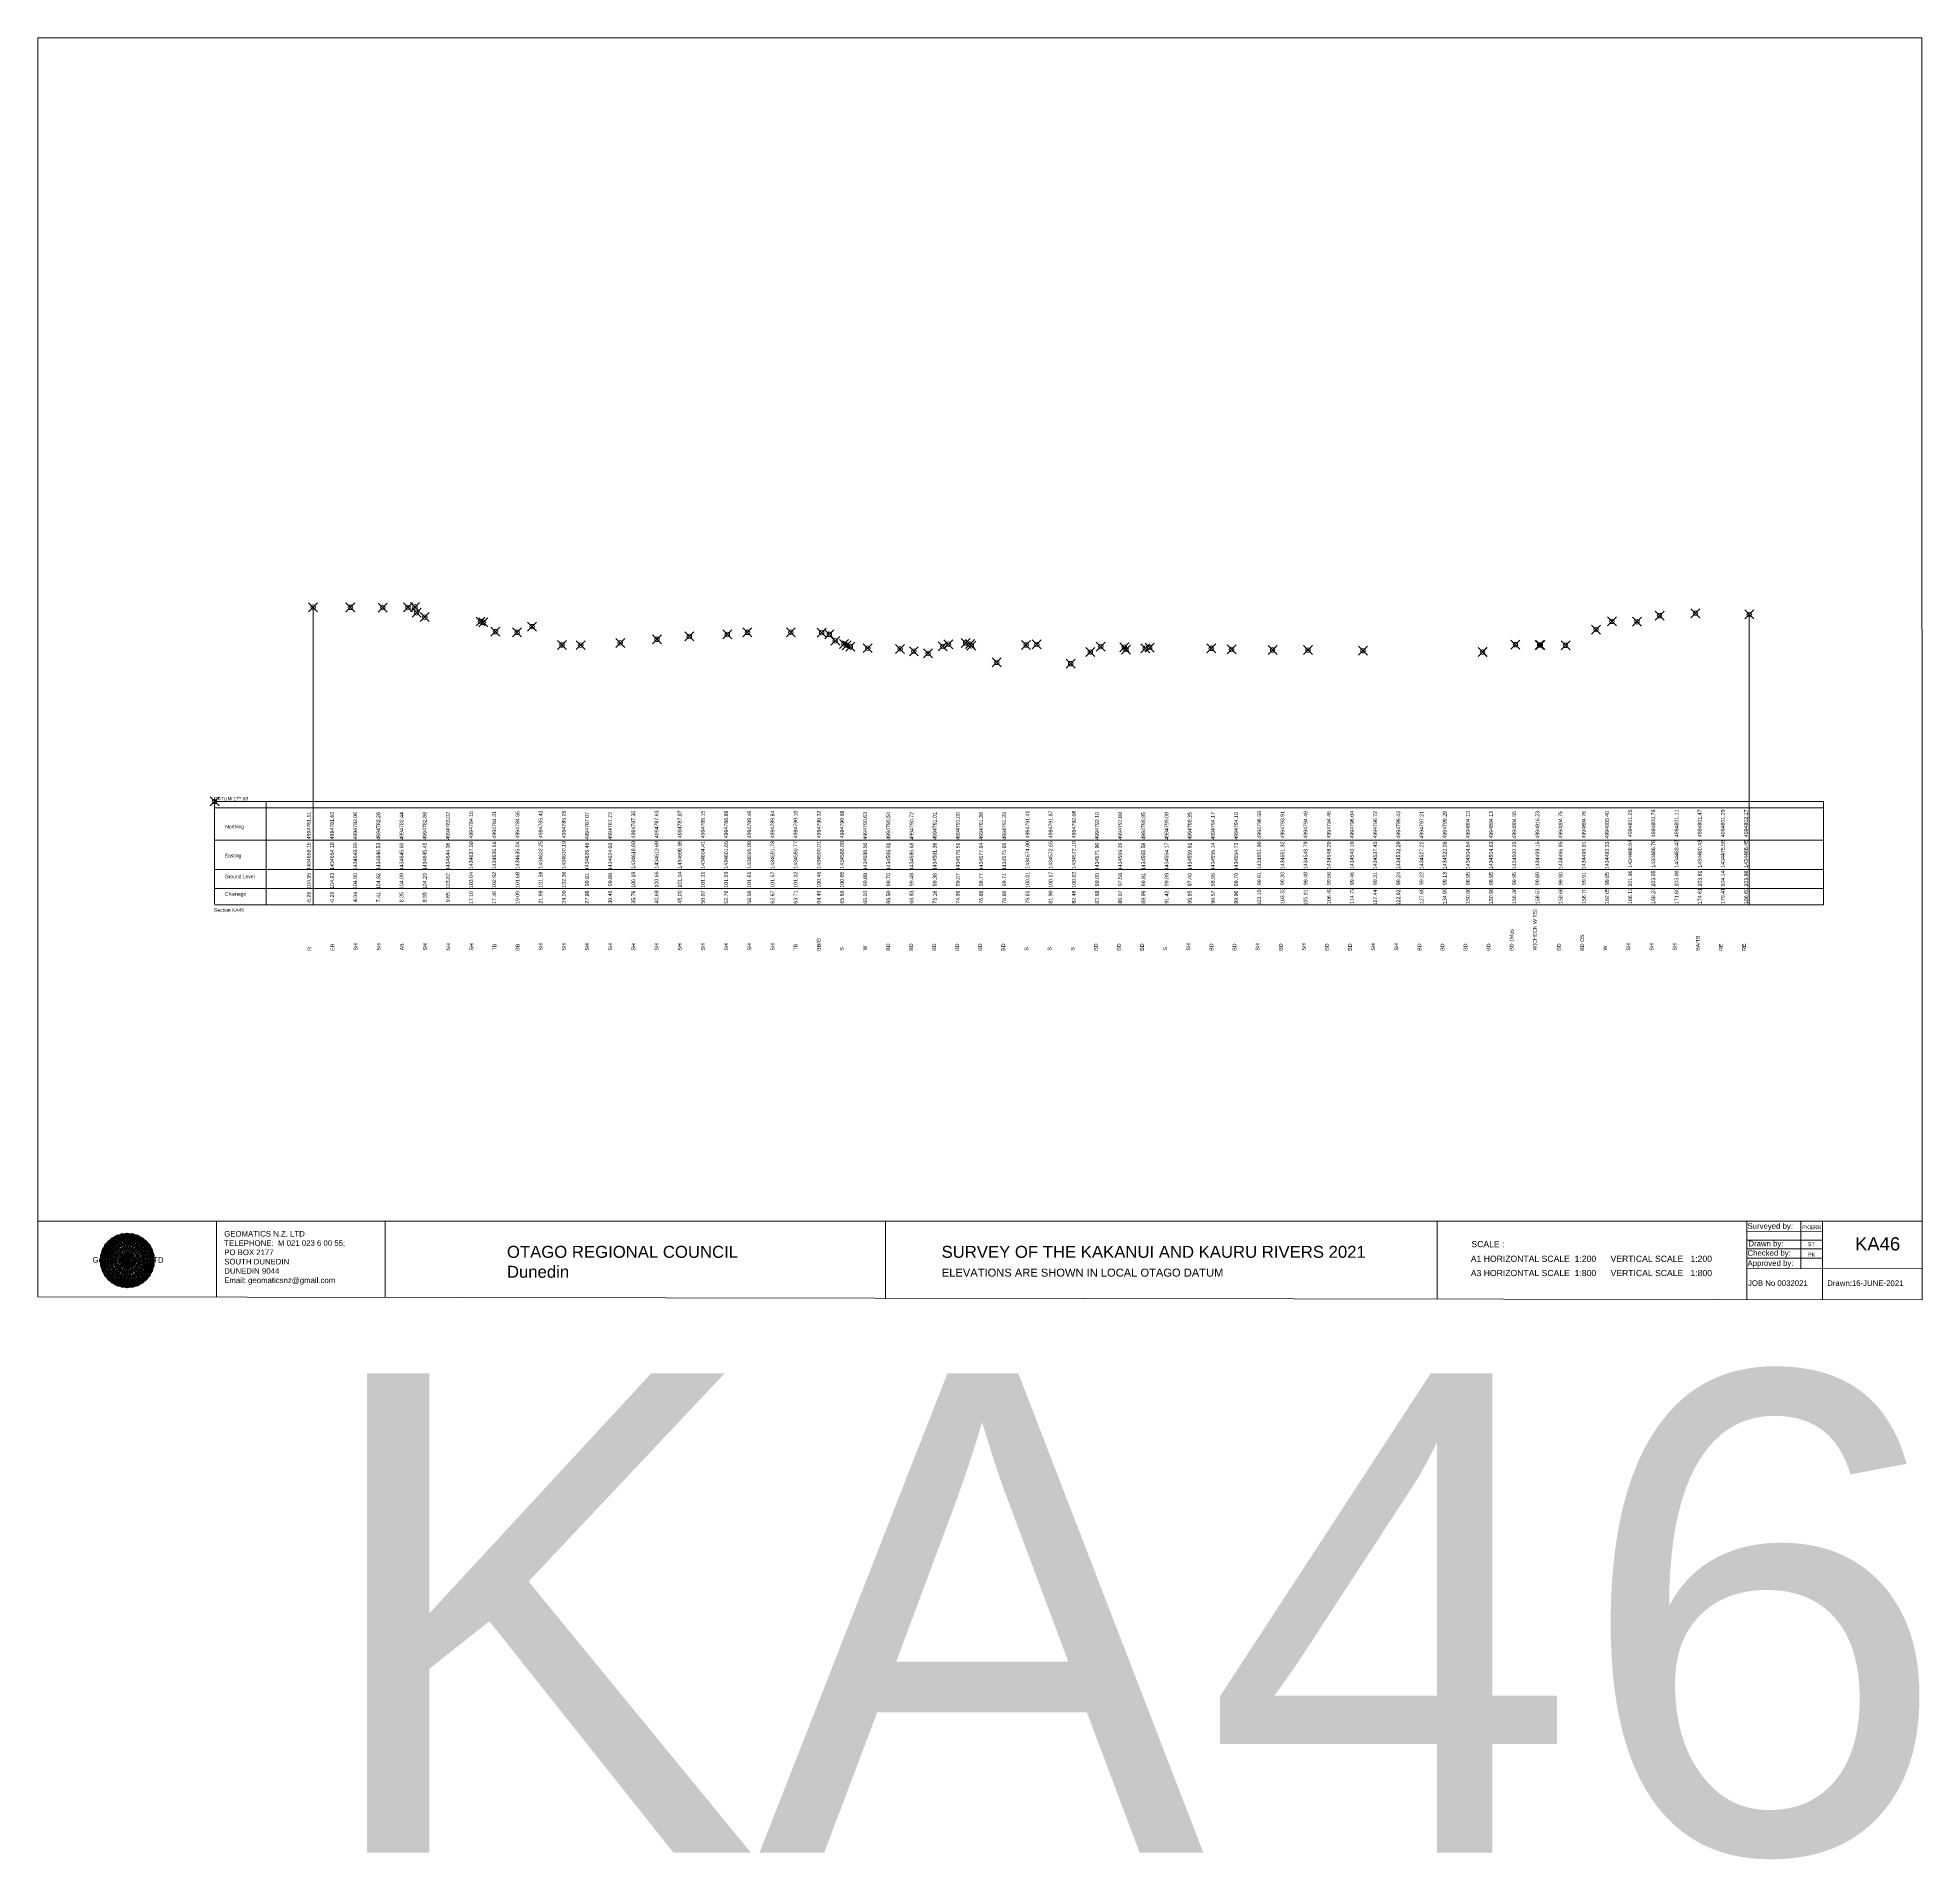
# Model space of a CAD drawing. Header units: millimetres. Extents: x -4102225 to 9709717, y -15023097 to 2258209.
# Drawn here: x 9457940 to 9709717, y -62299 to 181022 of the extents above; entities that cross this region are included whole.
import ezdxf

# ---------------------------------------------------------------- set-up
doc = ezdxf.new("R2010")
doc.units = ezdxf.units.MM
doc.header["$PDMODE"] = 35
doc.header["$PDSIZE"] = 600
doc.layers.get('0').update_dxf_attribs({"lineweight": 0})
doc.layers.add('geo', color=7, linetype='Continuous', lineweight=0)
doc.styles.get("Standard").update_dxf_attribs({"font": 'arial.ttf'})

# ---------------------------------------------------------------- blocks, each defined once
blk = doc.blocks.new('Geomatics_Circle_SPT')
at = {"layer": 'geo', "color": 2, "linetype": 'Continuous', "lineweight": 0}
for p, q in [((0, 25.2), (-25.2, 0)), ((-24.7, 4.9), (-4.9, 24.7)), ((-24.7, -4.9), (4.9, 24.7)), ((-9.7, 23.3), (-23.3, 9.6)), ((9.7, 23.3), (-23.3, -9.7)), ((-21, 14), (-14, 21)), ((-21, -14), (14, 21)), ((0, 0), (-17.8, 17.8)), ((-14, 21), (21, -14)), ((23.3, -9.7), (-9.7, 23.3)), ((-4.9, 24.7), (24.7, -4.9)), ((25.2, 0), (0, 25.2)), ((0, 0), (17.8, 17.8)), ((4.9, 24.7), (24.7, 4.9)), ((23.3, 9.7), (9.7, 23.3)), ((14, 21), (21, 14)), ((17.8, 18.1), (17.8, 18.1)), ((4.9, -24.7), (-24.7, 4.9)), ((-24.7, 0), (0, -24.7)), ((-23.3, 9.7), (9.7, -23.3)), ((14, -21), (-21, 14)), ((0, 0), (-17.8, -17.8)), ((21, 14), (-14, -21)), ((-9.7, -23.3), (23.3, 9.7)), ((24.7, 4.9), (-4.9, -24.7)), ((0, 0), (17.8, -17.8)), ((0, -24.8), (25.2, 0)), ((-4.9, -24.7), (-24.7, -4.9)), ((-23.3, -9.7), (-9.7, -23.3)), ((-14, -21), (-21, -14)), ((24.7, -4.9), (4.9, -24.7)), ((9.7, -23.3), (23.3, -9.7)), ((21, -14), (14, -21)), ((-17.8, -17.8), (-17.8, -17.8)), ((4.9, -24.7), (4.9, -24.7)), ((18.1, -17.8), (18.1, -17.8))]:
    blk.add_line(p, q, dxfattribs=at)
at = {"layer": 'geo', "color": 1, "linetype": 'Continuous', "lineweight": 0}
for p, q in [((-25.2, 0), (9.7, 23.3)), ((-25.2, 0), (-9.6, 23.3)), ((-4.9, 24.8), (-24.7, -4.9)), ((4.9, 24.7), (-24.7, 4.9)), ((14, 21), (-24.7, -4.9)), ((-14, 21), (-24.7, 4.9)), ((-23.3, 9.7), (0, 25.2)), ((-23.3, -9.6), (0, 25.2)), ((-23.3, -9.6), (17.8, 17.8)), ((-23.3, 9.7), (-17.8, 17.9)), ((-23.3, -9.6), (-17.8, 17.9)), ((-23.3, 9.7), (17.8, 17.8)), ((4.9, 24.8), (-21, -14)), ((-4.9, 24.7), (-21, 14)), ((14, 21), (-21, 14)), ((-14, 21), (-21, -14)), ((-17.9, 17.6), (-17.9, 17.6)), ((-17.8, 17.8), (9.7, 23.3)), ((-17.8, 17.8), (-9.6, 23.3)), ((-17.8, -17.8), (9.7, 23.3)), ((-17.8, -17.8), (-9.7, 23.3)), ((-9.7, -23.3), (-17.8, 17.8)), ((-17.8, 17.8), (9.7, -23.3)), ((-17.8, 17.8), (23.3, -9.6)), ((-17.8, 17.8), (23.3, 9.7)), ((4.9, 24.7), (-14, 21)), ((-4.9, 24.7), (-14, -20.9)), ((0, 0), (-14, 21)), ((-14, 21), (-4.9, -24.7)), ((-14, 21), (-14, 21)), ((24.7, -4.9), (-14, 21)), ((21, 14), (-14, 21)), ((-9.8, 23.1), (-9.8, 23.1)), ((-9.7, 23.3), (0, 25.2)), ((-9.7, 23.3), (0, -25.2)), ((-9.7, -23.3), (0, 25.2)), ((-9.6, 23.3), (17.8, -17.8)), ((-9.6, 23.3), (25.2, 0)), ((-9.6, 23.3), (17.8, 17.8)), ((-9.6, -23.3), (17.8, 17.9)), ((0, 0), (-4.9, 24.7)), ((-4.9, 24.7), (-4.9, 24.7)), ((21, -14), (-4.9, 24.7)), ((24.8, 4.9), (-4.9, 24.7)), ((14, 21), (-4.9, 24.7)), ((-0.2, 25.1), (-0.2, 25.1)), ((0, 25.2), (9.7, -23.3)), ((0, 25.2), (23.3, -9.7)), ((0, 25.2), (23.3, 9.7)), ((0, 25.2), (9.7, 23.3)), ((0, 0), (4.9, 24.7)), ((0, -25.2), (9.7, 23.3)), ((0, 0), (14, 21)), ((21, 14), (4.9, 24.8)), ((14, -21), (4.9, 24.7)), ((24.7, -4.9), (4.9, 24.7)), ((4.9, 24.7), (4.9, 24.7)), ((4.9, -24.7), (14, 21)), ((9.4, 23.3), (9.4, 23.3)), ((9.7, 23.3), (17.8, -17.8)), ((9.7, 23.3), (25.2, 0)), ((9.7, 23.3), (17.8, 17.9)), ((17.8, 17.8), (9.7, -23.3)), ((21, -14), (14, 21)), ((24.7, 4.9), (14, 21)), ((14, 21), (14, 21)), ((17.6, 17.9), (17.6, 17.9)), ((17.8, 17.8), (23.3, -9.7)), ((17.8, 17.8), (23.3, 9.7)), ((-25.2, 0), (23.3, 9.7)), ((-25.2, 0), (-23.3, 9.7)), ((-23.3, -9.7), (-25.2, 0)), ((-9.6, -23.3), (-25.2, 0)), ((9.7, -23.3), (-25.2, 0)), ((21, 14), (-24.7, 4.9)), ((-21, 14), (-24.7, -4.9)), ((0, 0), (-24.7, 4.9)), ((-24.7, 4.9), (-21, -14)), ((-24.7, 4.9), (-4.9, -24.7)), ((-24.7, 4.9), (14, -21)), ((-24.7, 4.9), (-24.7, 4.9)), ((0, 0), (-24.7, -4.9)), ((-17.8, -17.8), (-23.3, 9.7)), ((0, -25.2), (-23.3, 9.7)), ((-23.3, 9.7), (17.8, -17.8)), ((-23.3, 9.7), (25.2, 0)), ((-23.3, 9.4), (-23.3, 9.4)), ((-23.3, -9.7), (25.2, 0)), ((0, 0), (-21, 14)), ((-21, 14), (-14, -21)), ((-21, 14), (4.9, -24.7)), ((-21, 14), (-21, 14)), ((24.7, 4.9), (-21, 14)), ((0, 0), (-21, -14)), ((-17.8, -17.8), (23.3, 9.7)), ((-14, -21), (24.7, 4.9)), ((0, 0), (-14, -21)), ((25.2, 0), (-9.6, -23.3)), ((-4.9, -24.7), (21, 14)), ((0, 0), (-4.9, -24.7)), ((0, 0), (21, 14)), ((23.3, 9.7), (0, -25.2)), ((0, 0), (24.8, 4.9)), ((0, 0), (4.9, -24.7)), ((0, 0), (14, -21)), ((0, 0), (21, -14)), ((0, 0), (24.8, -4.9)), ((4.9, -24.7), (24.7, 4.9)), ((25.2, 0), (9.7, -23.3)), ((14, -21), (21, 14)), ((23.3, 9.7), (17.8, -17.8)), ((24.7, -4.9), (21, 14)), ((21, 14), (21, 14)), ((21, -14), (24.7, 4.9)), ((23.1, 9.8), (23.1, 9.8)), ((23.3, 9.7), (25.2, 0)), ((25.2, 0), (23.3, -9.6)), ((24.7, 4.9), (24.7, 4.9)), ((25.1, 0.2), (25.1, 0.2)), ((-25.2, 0), (23.3, -9.7)), ((-25.1, -0.2), (-25.1, -0.2)), ((-24.7, -4.9), (-24.7, -4.9)), ((-24.7, -4.9), (-14, -21)), ((-24.7, -4.9), (4.9, -24.7)), ((-24.7, -4.9), (21, -14)), ((-17.8, -17.8), (-23.3, -9.7)), ((0, -25.2), (-23.3, -9.6)), ((17.8, -17.8), (-23.3, -9.6)), ((-23.1, -9.8), (-23.1, -9.8)), ((-21, -14), (24.7, -4.9)), ((-21, -14), (-21, -14)), ((-21, -14), (-4.9, -24.7)), ((-21, -14), (14, -21)), ((23.3, -9.7), (-17.8, -17.8)), ((-14, -21), (21, -14)), ((-4.9, -24.7), (24.7, -4.9)), ((23.3, -9.6), (0, -25.2)), ((4.9, -24.7), (21, -14)), ((14, -21), (24.7, -4.9)), ((23.3, -9.6), (17.8, -17.8)), ((21, -14), (21, -14)), ((23.3, -9.4), (23.3, -9.4)), ((24.7, -4.9), (24.7, -4.9)), ((-9.6, -23.3), (-17.8, -17.8)), ((9.7, -23.3), (-17.8, -17.8)), ((-17.6, -17.9), (-17.6, -17.9)), ((-14, -21), (-14, -21)), ((-14, -21), (4.9, -24.7)), ((17.8, -17.8), (-9.7, -23.3)), ((0, -25.2), (-9.7, -23.3)), ((-9.4, -23.3), (-9.4, -23.3)), ((-4.9, -24.7), (14, -21)), ((-4.9, -24.7), (-4.9, -24.7)), ((9.7, -23.3), (0, -25.2)), ((0.2, -25.1), (0.2, -25.1)), ((4.9, -24.7), (4.9, -24.7)), ((17.8, -17.8), (9.7, -23.3)), ((9.8, -23.1), (9.8, -23.1)), ((14, -21), (14, -21)), ((17.9, -17.6), (17.9, -17.6))]:
    blk.add_line(p, q, dxfattribs=at)
at = {"layer": 'geo', "color": 114, "linetype": 'Continuous', "lineweight": 0}
for p, q in [((17.9, 17.8), (-25.2, 0)), ((-24.7, 4.9), (14, 21)), ((9.7, 23.3), (-23.3, 9.7)), ((-20.9, 14), (4.9, 24.7)), ((0, 25.2), (-17.8, 17.8)), ((-17.8, 17.8), (0, -25.2)), ((-14, 21), (-4.9, 24.7)), ((4.9, -24.7), (-14, 21)), ((0, 0), (-9.7, 23.3)), ((-4.9, 24.7), (14, -21)), ((17.8, -17.8), (0, 25.2)), ((0, 0), (9.7, 23.3)), ((4.9, 24.7), (21, -14)), ((23.3, -9.7), (9.7, 23.3)), ((14, 21), (24.7, -4.9)), ((25.2, 0), (17.8, 17.8)), ((-24.7, -4.9), (21, 14)), ((-14, -21), (-24.7, 4.9)), ((0, 0), (-23.3, 9.7)), ((-23.3, 9.7), (-9.7, -23.3)), ((0, 0), (-23.3, -9.7)), ((-4.9, -24.7), (-21, 14)), ((24.8, 4.9), (-20.9, -14)), ((0, 0), (-9.7, -23.3)), ((0, 0), (23.3, 9.7)), ((0, 0), (9.7, -23.3)), ((0, 0), (23.3, -9.7)), ((21, 14), (24.7, 4.9)), ((-25.2, 0), (-17.8, -17.8)), ((-21, -14), (-24.7, -4.9)), ((-17.8, -17.8), (25.2, 0)), ((24.8, -4.9), (-14, -21)), ((-9.6, -23.3), (23.3, -9.7)), ((21, -14), (-4.9, -24.8)), ((0, -25.2), (17.9, -17.8)), ((14, -21), (4.9, -24.8))]:
    blk.add_line(p, q, dxfattribs=at)
at = {"layer": 'geo', "color": 250, "linetype": 'Continuous', "lineweight": 0}
for p, q in [((-17.8, 17.8), (17.8, 17.8)), ((-17.8, -17.8), (-17.8, 17.8)), ((-14, 21), (-14, 21)), ((14, 21), (-14, 21)), ((-14, 20.9), (-14, -21)), ((-9.7, 23.3), (9.7, 23.3)), ((-9.7, -23.3), (-9.7, 23.3)), ((-4.9, 24.7), (4.9, 24.7)), ((-4.9, 24.7), (-4.9, -24.7)), ((0, 0), (0, 25.2)), ((4.9, 24.7), (4.9, -24.7)), ((9.7, -23.3), (9.7, 23.3)), ((14, 21), (14, -21)), ((17.8, -17.8), (17.8, 17.8)), ((0, 0), (-25.2, 0)), ((24.7, 4.9), (-24.7, 4.9)), ((-24.7, 4.9), (-24.7, -4.9)), ((-23.3, 9.7), (23.3, 9.7)), ((-23.3, 9.7), (-23.3, 9.7)), ((-23.3, -9.7), (-23.3, 9.7)), ((21, 14), (-21, 14)), ((-21, 14), (-21, -14)), ((0, 0), (0, -25.2)), ((0, 0), (25.2, 0)), ((21, 14), (21, 14)), ((21, -14), (21, 14)), ((23.3, 9.7), (23.3, -9.7)), ((24.7, 4.9), (24.7, 4.9)), ((24.7, -4.9), (24.7, 4.9)), ((-24.7, -4.9), (24.7, -4.9)), ((23.3, -9.7), (-23.3, -9.7)), ((-21, -14), (21, -14)), ((17.8, -17.8), (-17.8, -17.8)), ((-14, -21), (14, -21)), ((9.7, -23.3), (-9.7, -23.3)), ((-4.9, -24.7), (4.9, -24.7))]:
    blk.add_line(p, q, dxfattribs=at)
blk = doc.blocks.new('GeomaticsNZ TITLE BLOCK')
at = {"color": 7, "linetype": 'Continuous', "lineweight": 0}
for p, q in [((0, 94.9), (0, 1579.2)), ((0, 1579.2), (2363.4, 1579.2)), ((2363.4, 1579.2), (2364, 94.9)), ((2364, 94.9), (0, 94.9)), ((0, 94.9), (0, 0)), ((15.9, 94.9), (2364, 94.9)), ((224.3, 95.2), (224.3, -0.3)), ((2364, 94.9), (382.6, 94.9)), ((435.8, 95.2), (435.8, -0.7)), ((1063.4, 94.9), (1063.4, -2.4)), ((1755.4, 94.9), (1755.4, -2.6)), ((2143.9, 94.9), (2143.7, -3)), ((2211.5, 94.9), (2211.5, 36.1)), ((2238.6, 94.8), (2238.6, -3.2)), ((2364, -3.5), (2364, 94.9)), ((2143.9, 81.9), (2238.6, 81.7)), ((2143.9, 71), (2238.6, 71)), ((2143.6, 60.4), (2238.6, 60.4)), ((2143.8, 48.6), (2238.6, 48.6)), ((2143.8, 35.4), (2364, 35.3)), ((0, 0), (2364, -3.5))]:
    blk.add_line(p, q, dxfattribs=at)
at = {"color": 7, "linetype": 'Continuous', "lineweight": 0, "xscale": 1.36, "yscale": 1.36, "zscale": 1.36}
blk.add_blockref('Geomatics_Circle_SPT', (112.4, 45.7), dxfattribs=at)
at = {"color": 7, "linetype": 'Continuous', "lineweight": 0}
for s, p in [('PK&RR', (2213.2, 84.8)), ('ST', (2220.3, 63.6)), ('PK', (2220.4, 50.6))]:
    blk.add_text(s, height=5, dxfattribs=at).set_placement(p)
at = {"color": 7, "linetype": 'Continuous', "lineweight": 0, "attachment_point": 1}
for s, width, heights, insert, char_height in [('{\\C256;GEOMATICS N.Z. LTD                   \\PTELEPHONE:  M 021 023 6 00 55;\\PPO BOX 2177\\PSOUTH DUNEDIN\\PDUNEDIN 9044\\PEmail: geomaticsnz@gmail.com}', 3535.727, [94.7], (234, 82.7), 7), ('{\\C256;Surveyed by:}', 3535.727, [0], (2144.7, 92.4), 7), ('{\\C256;Geomatics N.Z. LTD                   }', 125.079, [15.8], (68.8, 49.9), 7), ('{\\C256;OTAGO REGIONAL COUNCIL\\PDunedin}', 3535.727, [0], (588.6, 64), 15), ('{\\C256;SURVEY OF THE KAKANUI AND KAURU RIVERS 2021}', 3535.727, [0], (1133.8, 64), 15), ('{\\C256;Checked by:}', 3535.727, [0], (2144.7, 58.6), 7), ('{\\C256;Drawn by:}', 3535.727, [0], (2145.8, 70.4), 7), ('{\\C256;ELEVATIONS ARE SHOWN IN LOCAL OTAGO DATUM}', 3535.727, [0], (1134.1, 35.4), 10), ('{\\C256;Approved by:}', 3535.727, [0], (2144.7, 45.9), 7), ('{\\C256;JOB No 0032021}', 3535.727, [0], (2145.3, 20.8), 7), ('{\\C256;Drawn:16-JUNE-2021}', 3535.727, [0], (2244.7, 20.7), 7)]:
    blk.add_mtext_dynamic_manual_height_columns(s, width=width, gutter_width=159, heights=heights, dxfattribs=dict(at, insert=insert, char_height=char_height))

msp = doc.modelspace()

# ---------------------------------------------------------------- linework, layer by layer
for p, q in [((9494737.274, 104952), (9494737.274, 65184.712)), ((9686596.632, 103982), (9686596.632, 65184.712)), ((9696513.464, 79008.972), (9696513.464, 65184.712))]:
    msp.add_line(p, q)
at = {"lineweight": 0}
for p, q in [((9481565.085, 79008.972), (9481565.085, 65311.49)), ((9481565.085, 79008.972), (9696513.464, 79008.972)), ((9481565.085, 78162.539), (9696513.464, 78162.539)), ((9488467.427, 79008.972), (9488467.427, 65184.712)), ((9481565.085, 73839.918), (9696513.464, 73839.918)), ((9481565.085, 69894.963), (9696513.464, 69894.963)), ((9481565.085, 67380.641), (9696513.464, 67380.641)), ((9481565.085, 65184.712), (9696513.464, 65184.712))]:
    msp.add_line(p, q, dxfattribs=at)
at = {"color": 7}
for p in [(9494737.274, 104952), (9499724.882, 104932), (9504036.272, 104902), (9507411.184, 104921), (9508353.01, 104991), (9508552.614, 104201), (9509651.496, 103621), (9517097.337, 103041), (9517457.182, 102921), (9668243.605, 103053), (9671601.754, 103003), (9674613.288, 103812), (9679413.145, 104142), (9686596.632, 103982), (9519094.853, 101681), (9521989.898, 101591), (9523996.495, 102360), (9535762.236, 100190), (9540675.501, 100660), (9544999.784, 101039), (9550068.328, 101309), (9552762.975, 101589), (9558557.195, 101609), (9562671.578, 101568), (9563706.944, 101318), (9564489.449, 100458), (9581904.48, 100167), (9666134.829, 101963), (9527981.661, 99910), (9530491.793, 99880), (9565657.791, 100048), (9566027.44, 99878), (9566500.916, 99698), (9568834.266, 99478), (9573155.497, 99378), (9574989.541, 99068), (9576892.393, 98768), (9578860.788, 99708), (9579614.943, 100007), (9582476.44, 100017), (9582677.366, 99797), (9589990.819, 99907), (9591418.813, 99977), (9598572.603, 98956), (9599962.694, 99696), (9603101.774, 99606), (9603324.52, 99296), (9605905.729, 99476), (9606486.624, 99556), (9614720.414, 99456), (9617435.17, 99305), (9622916.344, 99235), (9627646.387, 99215), (9634991.642, 99134), (9650960.004, 98952), (9650962.971, 98952), (9655356.228, 99947), (9658574.926, 99892), (9658655.669, 99899), (9658697.659, 99905), (9662050.243, 99853), (9586067.933, 97577), (9595948.783, 97400)]:
    msp.add_point(p, dxfattribs=at)
at = {"lineweight": 0}
msp.add_point((9481565.085, 79008.972), dxfattribs=at)
msp.add_point((9481565.085, 79008.972), dxfattribs=at)

# ---------------------------------------------------------------- block references
at = {"color": 7, "lineweight": 0, "xscale": 106.5053773992074, "yscale": 106.5053773992074, "zscale": 106.5053773992074}
msp.add_blockref('GeomaticsNZ TITLE BLOCK', (9457939.592, 12825.134), dxfattribs=at)

# ---------------------------------------------------------------- texts
at = {"lineweight": 0}
for s, height, p in [('DATUM 1??.00', 473.07414, (9481498.148, 79144.954)), ('Northing', 473.0741, (9483009.152, 75396.314)), ('Easting', 473.0741, (9482940.268, 71536.913)), ('Ground Level', 473.07414, (9482957.371, 68747.602)), ('Chainage', 473.0741, (9482959.63, 66423.466)), ('Section KA46', 473.07414, (9481498.137, 64266.797))]:
    msp.add_text(s, height=height, dxfattribs=at).set_placement(p)
for s, p in [(' -5.26  104.95  1434659.15  4994781.11', (9494405.962, 65162.543)), (' -0.28  104.93  1434654.18  4994781.60', (9497502.915, 65162.543)), ('  4.04  104.90  1434649.90  4994782.06', (9500599.867, 65175.844)), ('  7.41  104.92  1434646.53  4994782.26', (9503696.82, 65151.629)), ('  8.35  104.99  1434645.60  4994782.44', (9506793.773, 65156.404)), ('  8.55  104.20  1434645.45  4994782.88', (9509890.726, 65156.404)), ('  9.65  103.62  1434644.36  4994783.02', (9512987.678, 65155.722)), (' 17.10  103.04  1434637.00  4994784.15', (9516084.631, 65108.655)), (' 17.46  102.92  1434636.66  4994784.31', (9519181.584, 65108.655)), (' 19.09  101.68  1434635.04  4994784.55', (9522278.537, 65108.655)), (' 21.99  101.59  1434632.25  4994785.43', (9525375.489, 65164.248)), (' 24.00  102.36  1434630.19  4994785.26', (9528472.442, 65164.248)), (' 27.98   99.91  1434626.46  4994787.07', (9531569.395, 65164.248)), (' 30.49   99.88  1434624.03  4994787.72', (9534666.348, 65155.381)), (' 35.76  100.19  1434618.60  4994787.30', (9537763.3, 65155.381)), (' 40.68  100.66  1434613.68  4994787.63', (9540860.253, 65175.844)), (' 45.00  101.04  1434609.36  4994787.97', (9543957.206, 65175.844)), (' 50.07  101.31  1434604.41  4994789.15', (9547054.159, 65155.722)), (' 52.76  101.59  1434601.65  4994788.89', (9550151.111, 65155.722)), (' 58.56  101.61  1434595.88  4994789.46', (9553248.064, 65155.722)), (' 62.67  101.57  1434591.78  4994789.84', (9556345.017, 65158.45)), (' 63.71  101.32  1434590.77  4994790.10', (9559441.97, 65158.45)), (' 64.49  100.46  1434590.01  4994790.32', (9562538.922, 65158.45)), (' 65.66  100.05  1434588.88  4994790.68', (9565635.875, 65158.45)), (' 66.03   99.88  1434588.50  4994790.63', (9568732.828, 65158.45)), (' 66.50   99.70  1434588.01  4994790.54', (9571829.78, 65158.45)), (' 68.83   99.48  1434585.68  4994790.72', (9574926.733, 65158.45)), (' 73.16   99.38  1434581.36  4994791.01', (9578023.686, 65151.629)), (' 74.99   99.07  1434579.51  4994791.00', (9581120.639, 65151.629)), (' 76.89   98.77  1434577.64  4994791.38', (9584217.591, 65151.629)), (' 78.86   99.71  1434575.65  4994791.33', (9587314.544, 65151.629)), (' 79.61  100.01  1434574.90  4994791.41', (9590411.497, 65151.629)), (' 81.90  100.17  1434572.65  4994791.87', (9593508.45, 65156.404)), (' 82.48  100.02  1434572.10  4994792.08', (9596605.402, 65156.404)), (' 82.68   99.80  1434571.90  4994792.10', (9599702.355, 65156.404)), (' 86.07   97.58  1434569.39  4994797.89', (9602799.308, 65156.404)), (' 89.99   99.91  1434565.58  4994798.85', (9605896.261, 65156.404)), (' 91.42   99.98  1434564.17  4994799.08', (9608993.213, 65155.722)), (' 95.95   97.40  1434559.61  4994799.35', (9612090.166, 65155.722)), (' 98.57   98.96  1434556.14  4994794.17', (9615187.119, 65155.722)), (' 99.96   99.70  1434554.73  4994794.10', (9618284.072, 65155.722)), ('103.10   99.61  1434551.90  4994796.59', (9621381.024, 65108.655)), (' 103.32  99.30  1434551.32  4994793.91', (9624477.977, 65108.655)), ('105.91   99.48  1434548.79  4994794.49', (9627574.93, 65108.655)), (' 106.49  99.56  1434548.20  4994794.45', (9630671.883, 65108.655)), (' 114.72  99.46  1434540.10  4994796.04', (9633768.835, 65108.655)), ('117.44   99.31  1434537.45  4994796.72', (9636865.788, 65108.655)), ('122.92   99.24  1434532.29  4994799.43', (9639962.741, 65108.655)), (' 127.65  99.22  1434527.22  4994797.21', (9643059.694, 65108.655)), (' 134.99  99.13  1434520.08  4994799.29', (9646156.646, 65108.655)), (' 150.96  98.95  1434504.64  4994804.13', (9649253.599, 65108.655)), (' 150.96  98.95  1434504.63  4994804.13', (9652350.552, 65108.655)), (' 155.36  99.95  1434500.25  4994804.55', (9655447.504, 65108.655)), (' 158.57  99.89  1434499.15  4994816.23', (9658544.457, 65108.655)), (' 158.66  99.90  1434496.95  4994804.75', (9661641.41, 65108.655)), (' 158.70  99.91  1434496.91  4994804.76', (9664738.363, 65108.655)), (' 162.05  99.85  1434493.33  4994803.40', (9667835.315, 65108.655)), (' 166.13 101.96  1434488.94  4994801.25', (9670932.268, 65108.655)), (' 168.24 103.05  1434486.76  4994800.76', (9674029.221, 65108.655)), (' 171.60 103.00  1434483.42  4994801.11', (9677126.174, 65108.655)), (' 174.61 103.81  1434480.43  4994801.47', (9680223.126, 65108.655)), (' 179.41 104.14  1434475.58  4994801.29', (9683320.079, 65108.655)), (' 186.60 103.98  1434468.45  4994802.17', (9686417.032, 65108.655))]:
    msp.add_text(s, height=500, rotation=90).set_placement(p)
at = {"color": 4}
for s, p in [('  W(CHECK W TS)', (9658197.662, 58715.407)), ('  BB/G', (9562530.051, 58672.774)), ('  BD 1Mos', (9655101.279, 58672.774)), ('  BD OS', (9664512.87, 58672.774)), ('  BA/TB', (9679979.437, 58672.774)), ('  R', (9494495.916, 58669.023)), ('  ER', (9497575.587, 58668.682)), ('  SH', (9500663.784, 58692.556)), ('  SH', (9503760.508, 58692.556)), ('  AB', (9506848.705, 58724.957)), ('  SH', (9509936.903, 58692.556)), ('  SH', (9513033.627, 58692.556)), ('  SH', (9516130.351, 58692.556)), ('  TB', (9519218.548, 58707.563)), ('  BB', (9522298.219, 58672.774)), ('  SH', (9525386.416, 58692.556)), ('  SH', (9528483.14, 58692.556)), ('  SH', (9531579.864, 58692.556)), ('  SH', (9534676.588, 58692.556)), ('  SH', (9537773.312, 58692.556)), ('  SH', (9540870.036, 58692.556)), ('  SH', (9543966.76, 58692.556)), ('  SH', (9547063.484, 58692.556)), ('  SH', (9550160.208, 58692.556)), ('  SH', (9553256.932, 58692.556)), ('  SH', (9556353.656, 58692.556)), ('  TB', (9559441.854, 58707.563)), ('  S', (9565626.775, 58692.556)), ('  W', (9568714.972, 58715.407)), ('  BD', (9571794.643, 58672.774)), ('  BD', (9574874.314, 58672.774)), ('  BD', (9577953.985, 58672.774)), ('  BD', (9581033.655, 58672.774)), ('  BD', (9584113.326, 58672.774)), ('  BD', (9587192.997, 58672.774)), ('  S', (9590281.194, 58692.556)), ('  S', (9593377.918, 58692.556)), ('  S', (9596474.642, 58692.556)), ('  BD', (9599562.84, 58672.774)), ('  BD', (9602642.511, 58672.774)), ('  BD', (9605722.181, 58672.774)), ('  S', (9608810.379, 58692.556)), ('  SH', (9611907.103, 58692.556)), ('  BD', (9614995.3, 58672.774)), ('  BD', (9618074.971, 58672.774)), ('  SH', (9621163.168, 58692.556)), ('  BD', (9624251.366, 58672.774)), ('  SH', (9627339.563, 58692.556)), ('  BD', (9630427.76, 58672.774)), ('  BD', (9633507.431, 58672.774)), ('  SH', (9636595.629, 58692.556)), ('  SH', (9639692.353, 58692.556)), ('  BD', (9642780.55, 58672.774)), ('  BD', (9645860.221, 58672.774)), ('  BD', (9648939.891, 58672.774)), ('  BD', (9652019.562, 58672.774)), ('  BD', (9661424.332, 58672.774)), ('  W', (9667601.068, 58715.407)), ('  SH', (9670689.265, 58692.556)), ('  SH', (9673785.989, 58692.556)), ('  SH', (9676882.713, 58692.556)), ('  RE', (9683067.634, 58669.023)), ('  RE', (9686147.305, 58669.023))]:
    msp.add_text(s, height=500, rotation=90, dxfattribs=at).set_placement(p)
at = {"color": 7, "lineweight": 0}
for s, height, p in [('SCALE :  ', 823.5746, (9649481.252, 19463.085)), ('KA46', 1764.8028, (9700727.419, 19032.415)), ('A1 HORIZONTAL SCALE  1:200      VERTICAL SCALE   1:200 ', 823.57462, (9649399.281, 17502.23)), ('A3 HORIZONTAL SCALE  1:800      VERTICAL SCALE   1:800', 823.57462, (9649399.281, 15598.974)), ('KA46', 63996.9987, (9494581.19, -61390.526))]:
    msp.add_text(s, height=height, dxfattribs=at).set_placement(p)

doc.saveas('drawing.dxf')
